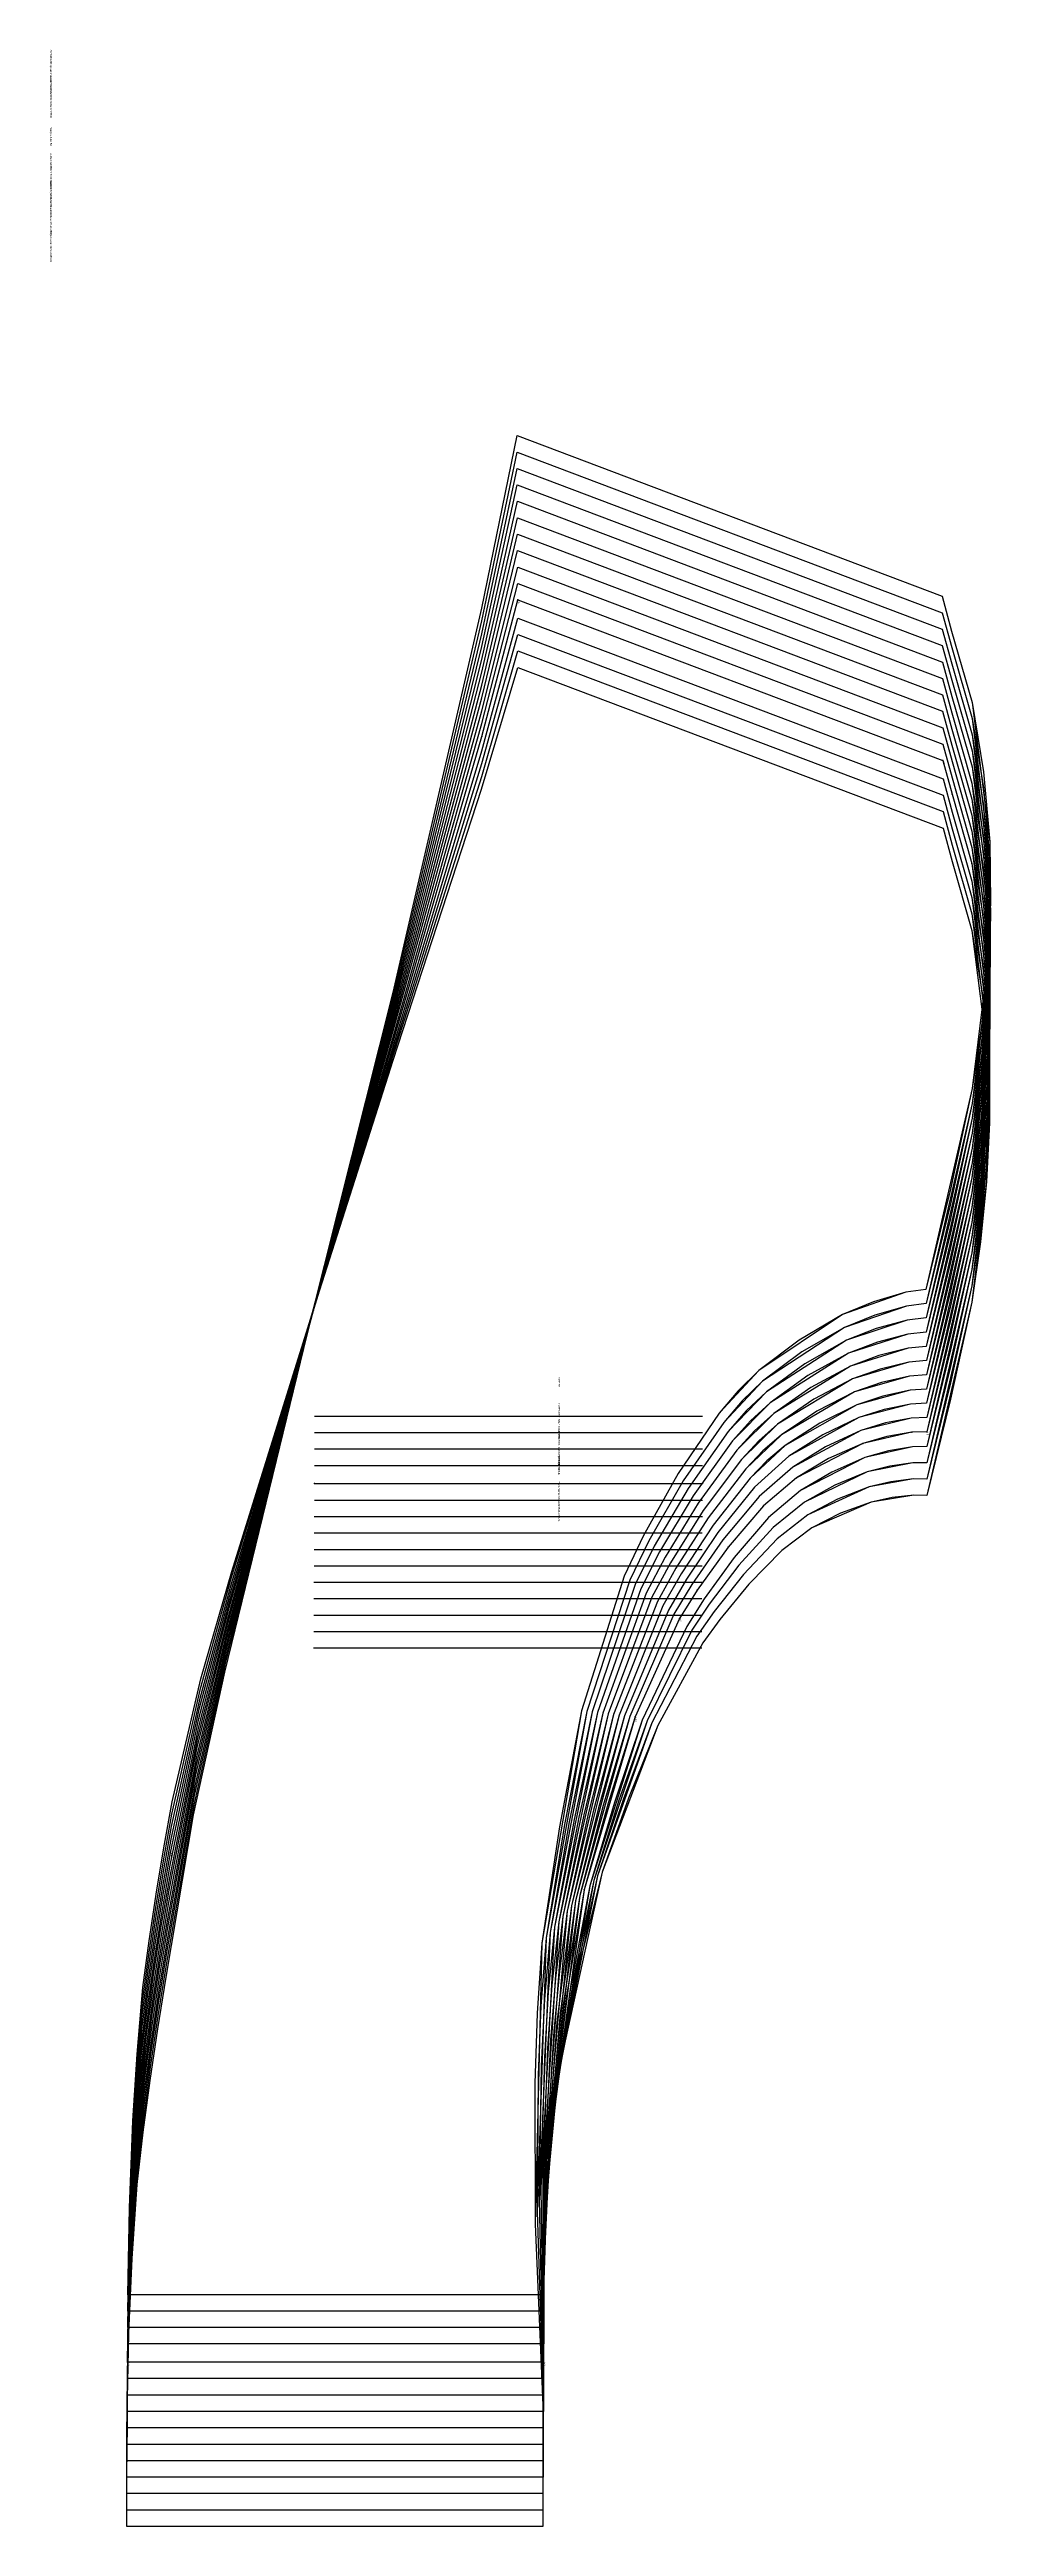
# Model space of a CAD drawing. Extents: x -839 to 1721, y -537 to 682.
# Drawn here: x -0.1 to 128.8, y -314.5 to 24.9 of the extents above; entities that cross this region are included whole.
import ezdxf

# ---------------------------------------------------------------- set-up
doc = ezdxf.new("R2010")
doc.units = 0

# ---------------------------------------------------------------- blocks, each defined once
blk = doc.blocks.new('GMG1016S19-CO U 1_42')
at = {"layer": '1'}
for points in [[(10.6299, -282.7605), (10.8738, -270.853), (11.3437, -258.948), (11.9126, -249.7938), (12.7102, -240.6524), (13.5662, -234.2592), (14.5263, -227.8812), (15.5804, -221.5363), (16.731, -215.2092), (20.6706, -198.3791), (24.8819, -183.6522), (36.2103, -147.3302), (47.0027, -113.6066), (59.1211, -76.4693), (64.0995, -59.7688)], [(64.0995, -59.7688), (122.329, -81.7906)], [(122.329, -81.7906), (123.5914, -86.3855), (126.2812, -95.8165), (128.5875, -114.1908), (128.2904, -130.203), (126.2584, -146.7612), (120.1268, -173.2636)], [(120.1268, -173.2636), (118.3412, -173.2001), (112.4662, -174.1399), (104.3407, -177.6985), (100.2285, -180.7769), (95.7047, -185.3997), (91.7398, -190.2283), (89.4157, -193.4541), (89.4157, -193.4541), (83.2485, -204.7495), (75.6286, -224.8383), (70.132, -249.8345), (67.6275, -266.1616), (67.6275, -282.7605)], [(67.6275, -282.7605), (10.6299, -282.7605)]]:
    blk.add_lwpolyline(points, dxfattribs=at)
at = {"layer": '5'}
blk.add_line((36.2382, -162.3696), (89.4004, -162.3696), dxfattribs=at)
at = {"layer": '6'}
blk.add_line((67.6275, -282.7605), (10.6299, -282.7605), dxfattribs=at)
at = {"layer": '7'}
blk.add_line((36.2382, -162.3696), (89.4004, -162.3696), dxfattribs=at)
at = {"layer": '84'}
for points in [[(10.6299, -282.7605), (10.8738, -270.853), (11.3437, -258.948), (11.9126, -249.7938), (12.7102, -240.6524), (13.5662, -234.2592), (14.5263, -227.8812), (15.5804, -221.5363), (16.731, -215.2092), (20.6706, -198.3791), (24.8819, -183.6522), (36.2103, -147.3302), (47.0027, -113.6066), (59.1211, -76.4693), (64.0995, -59.7688)], [(64.0995, -59.7688), (122.329, -81.7906)], [(122.329, -81.7906), (123.5914, -86.3855), (126.2812, -95.8165), (127.7671, -104.9605), (128.5875, -114.1908), (128.6815, -122.1969), (128.2904, -130.203), (127.4852, -138.5088), (126.2584, -146.7612), (123.3653, -160.048), (120.1268, -173.2636)], [(120.1268, -173.2636), (118.3412, -173.2001), (115.3745, -173.51), (112.4662, -174.1399), (108.3006, -175.6791), (104.3407, -177.6985), (100.2285, -180.7769), (95.7047, -185.3997), (91.7398, -190.2283), (89.4157, -193.4541), (89.4157, -193.4541), (83.2485, -204.7495), (79.2557, -214.7317), (75.6286, -224.8383), (72.5602, -237.2589), (70.132, -249.8345), (67.6275, -266.1616), (67.6275, -282.7605)], [(67.6275, -282.7605), (10.6299, -282.7605)]]:
    blk.add_lwpolyline(points, dxfattribs=at)
at = {"layer": '1'}
for s, p in [('SIZE: 42', (69.6088, -167.7086)), ('Piece Name: GMG1016S19-CO U 1', (69.6088, -171.2646))]:
    blk.add_text(s, height=0.25, rotation=269.8881, dxfattribs=at).set_placement(p)
blk = doc.blocks.new('GMG1016S19-CO U 1_44')
at = {"layer": '1'}
for points in [[(10.6299, -285.0084), (10.8585, -273.0043), (11.3158, -261.0079), (11.8745, -251.7801), (12.6645, -242.5624), (13.5205, -236.1185), (14.4781, -229.6923), (15.5322, -223.294), (16.6828, -216.9135), (20.6096, -199.6974), (24.8235, -184.625), (36.1849, -147.4598), (47.0129, -112.9462), (59.1338, -74.7065), (64.0995, -57.5183)], [(64.0995, -57.5183), (122.329, -79.5401)], [(122.329, -79.5401), (123.5914, -84.135), (126.2812, -93.5635), (128.5875, -111.9404), (128.2904, -127.95), (126.2584, -144.5134), (120.1268, -171.0132)], [(120.1268, -171.0132), (118.2701, -170.9802), (112.1893, -172.0622), (103.8175, -175.9052), (99.6011, -179.1691), (94.9884, -184.0485), (90.9574, -189.1361), (88.6029, -192.527), (88.6029, -192.527), (82.4586, -204.3761), (75.0037, -225.3819), (69.8628, -251.4245), (67.6275, -268.412), (67.6275, -285.0084)], [(67.6275, -285.0084), (10.6299, -285.0084)]]:
    blk.add_lwpolyline(points, dxfattribs=at)
at = {"layer": '5'}
blk.add_line((36.2382, -164.62), (89.4004, -164.62), dxfattribs=at)
at = {"layer": '6'}
blk.add_line((67.6275, -285.0084), (10.6299, -285.0084), dxfattribs=at)
at = {"layer": '7'}
blk.add_line((36.2382, -164.62), (89.4004, -164.62), dxfattribs=at)
at = {"layer": '84'}
for points in [[(10.6299, -285.0084), (10.8585, -273.0043), (11.3158, -261.0079), (11.8745, -251.7801), (12.6645, -242.5624), (13.5205, -236.1185), (14.4781, -229.6923), (15.5322, -223.294), (16.6828, -216.9135), (20.6096, -199.6974), (24.8235, -184.625), (36.1849, -147.4598), (47.0129, -112.9462), (59.1338, -74.7065), (64.0995, -57.5183)], [(64.0995, -57.5183), (122.329, -79.5401)], [(122.329, -79.5401), (123.5914, -84.135), (126.2812, -93.5635), (127.7671, -102.71), (128.5875, -111.9404), (128.6815, -119.9465), (128.2904, -127.95), (127.4852, -136.2584), (126.2584, -144.5134), (123.3653, -157.7976), (120.1268, -171.0132)], [(120.1268, -171.0132), (118.2701, -170.9802), (115.1967, -171.3535), (112.1893, -172.0622), (107.8916, -173.7335), (103.8175, -175.9052), (99.6011, -179.1691), (94.9884, -184.0485), (90.9574, -189.1361), (88.6029, -192.527), (88.6029, -192.527), (82.4586, -204.3761), (78.5419, -214.818), (75.0037, -225.3819), (72.1005, -238.3283), (69.8628, -251.4245), (67.6275, -268.412), (67.6275, -285.0084)], [(67.6275, -285.0084), (10.6299, -285.0084)]]:
    blk.add_lwpolyline(points, dxfattribs=at)
at = {"layer": '1'}
for s, p in [('SIZE: 44', (69.6088, -167.7061)), ('Piece Name: GMG1016S19-CO U 1', (69.6088, -171.2621))]:
    blk.add_text(s, height=0.25, rotation=269.8881, dxfattribs=at).set_placement(p)
blk = doc.blocks.new('GMG1016S19-CO U 1_46')
at = {"layer": '1'}
for points in [[(10.6299, -287.2588), (10.8433, -275.1633), (11.2853, -263.0679), (11.8364, -253.7638), (12.6188, -244.4751), (13.4722, -237.9803), (14.4273, -231.5007), (15.4814, -225.0491), (16.632, -218.6179), (20.5436, -201.0182), (24.765, -185.6029), (36.157, -147.5867), (47.0231, -112.2884), (59.1439, -72.9514), (64.0995, -55.2679)], [(64.0995, -55.2679), (122.329, -77.2872)], [(122.329, -77.2872), (123.5914, -81.8846), (126.2812, -91.3156), (128.5875, -109.69), (128.2904, -125.6996), (126.2584, -142.2629), (120.1268, -168.7602)], [(120.1268, -168.7602), (118.204, -168.7653), (111.9277, -170.02), (103.34, -174.1755), (99.0448, -177.6502), (94.3687, -182.8039), (90.3021, -188.1556), (87.9374, -191.7192), (87.9374, -191.7192), (81.7957, -204.1018), (74.4678, -225.9788), (69.6265, -253.0349), (67.6275, -270.6599), (67.6275, -287.2588)], [(67.6275, -287.2588), (10.6299, -287.2588)]]:
    blk.add_lwpolyline(points, dxfattribs=at)
at = {"layer": '5'}
blk.add_line((36.2382, -166.8704), (89.4004, -166.8704), dxfattribs=at)
at = {"layer": '6'}
blk.add_line((67.6275, -287.2588), (10.6299, -287.2588), dxfattribs=at)
at = {"layer": '7'}
blk.add_line((36.2382, -166.8704), (89.4004, -166.8704), dxfattribs=at)
at = {"layer": '84'}
for points in [[(10.6299, -287.2588), (10.8433, -275.1633), (11.2853, -263.0679), (11.8364, -253.7638), (12.6188, -244.4751), (13.4722, -237.9803), (14.4273, -231.5007), (15.4814, -225.0491), (16.632, -218.6179), (20.5436, -201.0182), (24.765, -185.6029), (36.157, -147.5867), (47.0231, -112.2884), (59.1439, -72.9514), (64.0995, -55.2679)], [(64.0995, -55.2679), (122.329, -77.2872)], [(122.329, -77.2872), (123.5914, -81.8846), (126.2812, -91.3156), (127.7671, -100.4596), (128.5875, -109.69), (128.6815, -117.696), (128.2904, -125.6996), (127.4852, -134.0079), (126.2584, -142.2629), (123.3653, -155.5471), (120.1268, -168.7602)], [(120.1268, -168.7602), (118.204, -168.7653), (115.029, -169.2225), (111.9277, -170.02), (107.5132, -171.8438), (103.34, -174.1755), (99.0448, -177.6502), (94.3687, -182.8039), (90.3021, -188.1556), (87.9374, -191.7192), (87.9374, -191.7192), (81.7957, -204.1018), (77.9349, -214.9831), (74.4678, -225.9788), (71.6992, -239.4382), (69.6265, -253.0349), (67.6275, -270.6599), (67.6275, -287.2588)], [(67.6275, -287.2588), (10.6299, -287.2588)]]:
    blk.add_lwpolyline(points, dxfattribs=at)
at = {"layer": '1'}
for s, p in [('SIZE: 46', (69.6088, -167.7061)), ('Piece Name: GMG1016S19-CO U 1', (69.6088, -171.2621))]:
    blk.add_text(s, height=0.25, rotation=269.8881, dxfattribs=at).set_placement(p)
blk = doc.blocks.new('GMG1016S19-CO U 1_48')
at = {"layer": '1'}
for points in [[(10.6299, -289.5093), (10.8281, -277.3173), (11.2573, -265.1252), (11.8009, -255.7526), (12.5756, -246.3877), (13.4265, -239.8396), (14.379, -233.3067), (15.4331, -226.8043), (16.5812, -220.3222), (20.4801, -202.3365), (24.7066, -186.5808), (36.1315, -147.7188), (47.0332, -111.628), (59.1566, -71.1886), (64.0995, -53.0175)], [(64.0995, -53.0175), (122.329, -75.0367)], [(122.329, -75.0367), (123.5914, -79.6316), (126.2812, -89.0652), (128.5875, -107.437), (128.2904, -123.4517), (126.2584, -140.0125), (120.1268, -166.5098)], [(120.1268, -166.5098), (118.1278, -166.5631), (111.6356, -168.0211), (102.8116, -172.56), (98.4327, -176.2786), (93.7006, -181.7523), (89.6087, -187.419), (87.2389, -191.1833), (87.2389, -191.1833), (81.1149, -204.0484), (73.9293, -226.7281), (69.3928, -254.7062), (67.6275, -272.9103), (67.6275, -289.5093)], [(67.6275, -289.5093), (10.6299, -289.5093)]]:
    blk.add_lwpolyline(points, dxfattribs=at)
at = {"layer": '5'}
blk.add_line((36.2382, -169.1209), (89.4004, -169.1209), dxfattribs=at)
at = {"layer": '6'}
blk.add_line((67.6275, -289.5093), (10.6299, -289.5093), dxfattribs=at)
at = {"layer": '7'}
blk.add_line((36.2382, -169.1209), (89.4004, -169.1209), dxfattribs=at)
at = {"layer": '84'}
for points in [[(10.6299, -289.5093), (10.8281, -277.3173), (11.2573, -265.1252), (11.8009, -255.7526), (12.5756, -246.3877), (13.4265, -239.8396), (14.379, -233.3067), (15.4331, -226.8043), (16.5812, -220.3222), (20.4801, -202.3365), (24.7066, -186.5808), (36.1315, -147.7188), (47.0332, -111.628), (59.1566, -71.1886), (64.0995, -53.0175)], [(64.0995, -53.0175), (122.329, -75.0367)], [(122.329, -75.0367), (123.5914, -79.6316), (126.2812, -89.0652), (127.7671, -98.2091), (128.5875, -107.437), (128.6815, -115.4456), (128.2904, -123.4517), (127.4852, -131.7575), (126.2584, -140.0125), (123.3653, -153.2967), (120.1268, -166.5098)], [(120.1268, -166.5098), (118.1278, -166.5631), (114.8385, -167.1168), (111.6356, -168.0211), (107.0915, -170.0302), (102.8116, -172.56), (98.4327, -176.2786), (93.7006, -181.7523), (89.6087, -187.419), (87.2389, -191.1833), (87.2389, -191.1833), (81.1149, -204.0484), (77.3177, -215.3336), (73.9293, -226.7281), (71.3029, -240.6524), (69.3928, -254.7062), (67.6275, -272.9103), (67.6275, -289.5093)], [(67.6275, -289.5093), (10.6299, -289.5093)]]:
    blk.add_lwpolyline(points, dxfattribs=at)
at = {"layer": '1'}
for s, p in [('SIZE: 48', (69.6088, -167.7061)), ('Piece Name: GMG1016S19-CO U 1', (69.6088, -171.2621))]:
    blk.add_text(s, height=0.25, rotation=269.8881, dxfattribs=at).set_placement(p)
blk = doc.blocks.new('GMG1016S19-CO U 1_50')
at = {"layer": '1'}
for points in [[(10.6096, -292.0111), (10.7925, -279.7099), (11.2065, -267.4138), (11.7399, -257.9548), (12.507, -248.5111), (13.3554, -241.902), (14.3079, -235.3133), (15.3594, -228.7525), (16.5075, -222.212), (20.3937, -203.7995), (24.6254, -187.6654), (36.0858, -147.8585), (47.0256, -110.8939), (59.1516, -69.2328), (64.0792, -50.5181)], [(64.0792, -50.5181), (122.3087, -72.5374)], [(122.3087, -72.5374), (123.5787, -77.1551), (126.2863, -86.6369), (128.6079, -105.1129), (128.3107, -121.2114), (126.2685, -137.8636), (120.1065, -164.5108)], [(120.1065, -164.5108), (118.044, -164.5717), (111.346, -166.0983), (102.2503, -170.8125), (97.7418, -174.6657), (92.8752, -180.3324), (88.6689, -186.1973), (86.2331, -190.0937), (86.2331, -190.0937), (80.1472, -203.5887), (73.1673, -227.3021), (69.0525, -256.4588), (67.6072, -275.4122), (67.6072, -292.0111)], [(67.6072, -292.0111), (10.6096, -292.0111)]]:
    blk.add_lwpolyline(points, dxfattribs=at)
at = {"layer": '2'}
for p in [(64.0792, -50.5181), (64.0792, -50.5181), (122.3087, -72.5374), (122.3087, -72.5374), (47.0256, -110.8939), (120.1065, -164.5108), (120.1065, -164.5108), (36.2179, -171.6228), (89.3801, -171.6228), (86.2331, -190.0937), (86.2331, -190.0937), (80.1472, -203.5887), (16.5075, -222.212), (12.507, -248.5111), (67.6072, -275.4122), (10.6096, -292.0111), (67.6072, -292.0111), (67.6072, -292.0111)]:
    blk.add_point(p, dxfattribs=at)
at = {"layer": '3'}
for p in [(59.1516, -69.2328), (123.5787, -77.1551), (126.2863, -86.6369), (128.6079, -105.1129), (128.3107, -121.2114), (126.2685, -137.8636), (36.0858, -147.8585), (111.346, -166.0983), (118.044, -164.5717), (102.2503, -170.8125), (97.7418, -174.6657), (92.8752, -180.3324), (88.6689, -186.1973), (24.6254, -187.6654), (20.3937, -203.7995), (73.1673, -227.3021), (15.3594, -228.7525), (14.3079, -235.3133), (13.3554, -241.902), (69.0525, -256.4588), (11.7399, -257.9548), (11.2065, -267.4138), (10.7925, -279.7099)]:
    blk.add_point(p, dxfattribs=at)
at = {"layer": '4'}
for p in [(86.2331, -190.0937, -3.998), (10.6096, -292.0111, -3.998), (67.6072, -292.0111, -3.998), (67.6072, -292.0111, -3.998)]:
    blk.add_point(p, dxfattribs=at)
at = {"layer": '5'}
blk.add_line((36.2179, -171.6228), (89.3801, -171.6228), dxfattribs=at)
at = {"layer": '6'}
blk.add_line((67.6072, -292.0111), (10.6096, -292.0111), dxfattribs=at)
at = {"layer": '7'}
blk.add_line((36.2179, -171.6228), (89.3801, -171.6228), dxfattribs=at)
at = {"layer": '84'}
for points in [[(10.6096, -292.0111), (10.7925, -279.7099), (11.2065, -267.4138), (11.7399, -257.9548), (12.507, -248.5111), (13.3554, -241.902), (14.3079, -235.3133), (15.3594, -228.7525), (16.5075, -222.212), (20.3937, -203.7995), (24.6254, -187.6654), (36.0858, -147.8585), (47.0256, -110.8939), (59.1516, -69.2328), (64.0792, -50.5181)], [(64.0792, -50.5181), (122.3087, -72.5374)], [(122.3087, -72.5374), (123.5787, -77.1551), (126.2863, -86.6369), (127.7824, -95.8317), (128.6079, -105.1129), (128.7019, -113.1647), (128.3107, -121.2114), (127.503, -129.5629), (126.2685, -137.8636), (123.3602, -151.2215), (120.1065, -164.5108)], [(120.1065, -164.5108), (118.044, -164.5717), (114.6506, -165.1508), (111.346, -166.0983), (106.6597, -168.1862), (102.2503, -170.8125), (97.7418, -174.6657), (92.8752, -180.3324), (88.6689, -186.1973), (86.2331, -190.0937), (86.2331, -190.0937), (80.1472, -203.5887), (76.4439, -215.3895), (73.1673, -227.3021), (70.7365, -241.8208), (69.0525, -256.4588), (67.6072, -275.4122), (67.6072, -292.0111)], [(67.6072, -292.0111), (10.6096, -292.0111)]]:
    blk.add_lwpolyline(points, dxfattribs=at)
at = {"layer": '1'}
for s, p in [('# 6', (64.0792, -50.5181)), ('# 6', (64.0792, -50.5181)), ('# 7', (122.3087, -72.5374)), ('# 7', (122.3087, -72.5374)), ('# 5', (47.0256, -110.8939)), ('SIZE: 50', (69.6088, -157.0406)), ('CATEGORY: HALF CO UPPER', (69.6088, -160.5966)), ('ANNOTATION: 1XFABRIC 1X INTERLIN', (69.6088, -164.1526)), ('# 8', (120.1065, -164.5108)), ('# 8', (120.1065, -164.5108)), ('Quantity: 0,0', (69.6088, -167.7086)), ('Piece Name: GMG1016S19-CO U 1', (69.6088, -171.2646)), ('# 9', (86.2331, -190.0937)), ('# 10', (80.1472, -203.5887)), ('# 4', (16.5075, -222.212)), ('# 3', (12.507, -248.5111)), ('# 11', (67.6072, -275.4122)), ('# 2', (10.6096, -292.0111)), ('# 1', (67.6072, -292.0111)), ('# 1', (67.6072, -292.0111))]:
    blk.add_text(s, height=0.25, rotation=269.8881, dxfattribs=at).set_placement(p)
blk = doc.blocks.new('GMG1016S19-CO U 1_52')
at = {"layer": '1'}
for points in [[(10.5995, -294.2616), (10.7646, -281.8664), (11.1659, -269.4763), (11.6866, -259.9436), (12.4511, -250.4263), (13.297, -243.7664), (14.2469, -237.1243), (15.2985, -230.5127), (16.4465, -223.9188), (20.315, -205.1228), (24.5542, -188.6459), (36.0477, -147.9906), (47.0231, -110.2361), (59.149, -67.4751), (64.069, -48.2677)], [(64.069, -48.2677), (122.2985, -70.2869)], [(122.2985, -70.2869), (123.5711, -74.9199), (126.2889, -84.4322), (128.618, -102.9691), (128.3234, -119.121), (126.2762, -135.8266), (120.0963, -162.56)], [(120.0963, -162.56), (117.9627, -162.6566), (111.0641, -164.3355), (101.7321, -169.3444), (97.1296, -173.3957), (92.1817, -179.3266), (87.9247, -185.4531), (85.4685, -189.5171), (85.4685, -189.5171), (79.4081, -203.5099), (72.5806, -228.0362), (68.7909, -258.125), (67.5971, -277.6627), (67.5971, -294.2616)], [(67.5971, -294.2616), (10.5995, -294.2616)]]:
    blk.add_lwpolyline(points, dxfattribs=at)
at = {"layer": '5'}
blk.add_line((36.2077, -173.8732), (89.37, -173.8732), dxfattribs=at)
at = {"layer": '6'}
blk.add_line((67.5971, -294.2616), (10.5995, -294.2616), dxfattribs=at)
at = {"layer": '7'}
blk.add_line((36.2077, -173.8732), (89.37, -173.8732), dxfattribs=at)
at = {"layer": '84'}
for points in [[(10.5995, -294.2616), (10.7646, -281.8664), (11.1659, -269.4763), (11.6866, -259.9436), (12.4511, -250.4263), (13.297, -243.7664), (14.2469, -237.1243), (15.2985, -230.5127), (16.4465, -223.9188), (20.315, -205.1228), (24.5542, -188.6459), (36.0477, -147.9906), (47.0231, -110.2361), (59.149, -67.4751), (64.069, -48.2677)], [(64.069, -48.2677), (122.2985, -70.2869)], [(122.2985, -70.2869), (123.5711, -74.9199), (126.2889, -84.4322), (127.79, -93.6575), (128.618, -102.9691), (128.7146, -111.0463), (128.3234, -119.121), (127.5131, -127.5004), (126.2762, -135.8266), (123.3577, -149.2276), (120.0963, -162.56)], [(120.0963, -162.56), (117.9627, -162.6566), (114.4651, -163.3068), (111.0641, -164.3355), (106.2508, -166.5631), (101.7321, -169.3444), (97.1296, -173.3957), (92.1817, -179.3266), (87.9247, -185.4531), (85.4685, -189.5171), (85.4685, -189.5171), (79.4081, -203.5099), (75.7733, -215.7197), (72.5806, -228.0362), (70.2996, -243.0247), (68.7909, -258.125), (67.5971, -277.6627), (67.5971, -294.2616)], [(67.5971, -294.2616), (10.5995, -294.2616)]]:
    blk.add_lwpolyline(points, dxfattribs=at)
at = {"layer": '1'}
for s, p in [('SIZE: 52', (69.6088, -167.7086)), ('Piece Name: GMG1016S19-CO U 1', (69.6088, -171.2646))]:
    blk.add_text(s, height=0.25, rotation=269.8881, dxfattribs=at).set_placement(p)
blk = doc.blocks.new('GMG1016S19-CO U 1_54')
at = {"layer": '1'}
for points in [[(10.5868, -296.512), (10.7366, -284.0229), (11.1227, -271.5362), (11.6383, -261.9299), (12.3927, -252.3389), (13.236, -245.6257), (14.1834, -238.9328), (15.235, -232.2678), (16.3831, -225.6232), (20.2413, -206.4411), (24.4831, -189.6238), (36.0071, -148.1227), (47.0205, -109.5782), (59.1516, -65.7149), (64.0563, -46.0172)], [(64.0563, -46.0172), (122.2858, -68.0365)], [(122.2858, -68.0365), (123.5634, -72.6847), (126.2914, -82.2275), (128.6307, -100.8254), (128.3336, -117.028), (126.2812, -133.7895), (120.0836, -160.6093)], [(120.0836, -160.6093), (117.884, -160.7389), (110.7822, -162.5702), (101.2165, -167.8763), (96.5226, -172.1232), (91.501, -178.3182), (87.1906, -184.7038), (84.7091, -188.9354), (84.7091, -188.9354), (78.6715, -203.4236), (72.0014, -228.7652), (68.5343, -259.7862), (67.5844, -279.9131), (67.5844, -296.512)], [(67.5844, -296.512), (10.5868, -296.512)]]:
    blk.add_lwpolyline(points, dxfattribs=at)
at = {"layer": '5'}
blk.add_line((36.1951, -176.1237), (89.3572, -176.1237), dxfattribs=at)
at = {"layer": '6'}
blk.add_line((67.5844, -296.512), (10.5868, -296.512), dxfattribs=at)
at = {"layer": '7'}
blk.add_line((36.1951, -176.1237), (89.3572, -176.1237), dxfattribs=at)
at = {"layer": '84'}
for points in [[(10.5868, -296.512), (10.7366, -284.0229), (11.1227, -271.5362), (11.6383, -261.9299), (12.3927, -252.3389), (13.236, -245.6257), (14.1834, -238.9328), (15.235, -232.2678), (16.3831, -225.6232), (20.2413, -206.4411), (24.4831, -189.6238), (36.0071, -148.1227), (47.0205, -109.5782), (59.1516, -65.7149), (64.0563, -46.0172)], [(64.0563, -46.0172), (122.2858, -68.0365)], [(122.2858, -68.0365), (123.5634, -72.6847), (126.2914, -82.2275), (127.7976, -91.4832), (128.6307, -100.8254), (128.7273, -108.928), (128.3336, -117.028), (127.5208, -125.4354), (126.2812, -133.7895), (123.3551, -147.2337), (120.0836, -160.6093)], [(120.0836, -160.6093), (117.884, -160.7389), (114.2797, -161.4602), (110.7822, -162.5702), (105.8444, -164.94), (101.2165, -167.8763), (96.5226, -172.1232), (91.501, -178.3182), (87.1906, -184.7038), (84.7091, -188.9354), (84.7091, -188.9354), (78.6715, -203.4236), (75.1078, -216.0423), (72.0014, -228.7652), (69.8704, -244.2236), (68.5343, -259.7862), (67.5844, -279.9131), (67.5844, -296.512)], [(67.5844, -296.512), (10.5868, -296.512)]]:
    blk.add_lwpolyline(points, dxfattribs=at)
at = {"layer": '1'}
for s, p in [('SIZE: 54', (69.6088, -167.7086)), ('Piece Name: GMG1016S19-CO U 1', (69.6088, -171.2646))]:
    blk.add_text(s, height=0.25, rotation=269.8881, dxfattribs=at).set_placement(p)
blk = doc.blocks.new('GMG1016S19-CO U 1_56')
at = {"layer": '1'}
for points in [[(10.5766, -298.7625), (10.7087, -286.1768), (11.0821, -273.5962), (11.5901, -263.9162), (12.3343, -254.249), (13.1776, -247.485), (14.1225, -240.7387), (15.1715, -234.023), (16.3221, -227.325), (20.1651, -207.7594), (24.4145, -190.5991), (35.969, -148.2497), (47.0205, -108.9178), (59.149, -63.9547), (64.0461, -43.7668)], [(64.0461, -43.7668), (122.2757, -65.7861)], [(122.2757, -65.7861), (123.5558, -70.4495), (126.2914, -80.0228), (128.6434, -98.6791), (128.3437, -114.9351), (126.2889, -131.7499), (120.0735, -158.6586)], [(120.0735, -158.6586), (117.8053, -158.8212), (110.5002, -160.8049), (100.7034, -166.4056), (95.9155, -170.8532), (90.8178, -177.3098), (86.4515, -183.957), (83.9521, -188.3537), (83.9521, -188.3537), (77.9399, -203.3372), (71.4198, -229.4941), (68.2778, -261.4499), (67.5742, -282.1636), (67.5742, -298.7625)], [(67.5742, -298.7625), (10.5766, -298.7625)]]:
    blk.add_lwpolyline(points, dxfattribs=at)
at = {"layer": '5'}
blk.add_line((36.1849, -178.3741), (89.3471, -178.3741), dxfattribs=at)
at = {"layer": '6'}
blk.add_line((67.5742, -298.7625), (10.5766, -298.7625), dxfattribs=at)
at = {"layer": '7'}
blk.add_line((36.1849, -178.3741), (89.3471, -178.3741), dxfattribs=at)
at = {"layer": '84'}
for points in [[(10.5766, -298.7625), (10.7087, -286.1768), (11.0821, -273.5962), (11.5901, -263.9162), (12.3343, -254.249), (13.1776, -247.485), (14.1225, -240.7387), (15.1715, -234.023), (16.3221, -227.325), (20.1651, -207.7594), (24.4145, -190.5991), (35.969, -148.2497), (47.0205, -108.9178), (59.149, -63.9547), (64.0461, -43.7668)], [(64.0461, -43.7668), (122.2757, -65.7861)], [(122.2757, -65.7861), (123.5558, -70.4495), (126.2914, -80.0228), (127.8052, -89.3064), (128.6434, -98.6791), (128.7399, -106.8096), (128.3437, -114.9351), (127.5309, -123.3679), (126.2889, -131.7499), (123.3551, -145.2398), (120.0735, -158.6586)], [(120.0735, -158.6586), (117.8053, -158.8212), (114.0943, -159.6137), (110.5002, -160.8049), (105.4405, -163.3144), (100.7034, -166.4056), (98.2091, -168.5163), (95.9155, -170.8532), (90.8178, -177.3098), (86.4515, -183.957), (83.9521, -188.3537), (83.9521, -188.3537), (77.9399, -203.3372), (74.4449, -216.3649), (71.4198, -229.4941), (69.4386, -245.4225), (68.2778, -261.4499), (67.5742, -282.1636), (67.5742, -298.7625)], [(67.5742, -298.7625), (10.5766, -298.7625)]]:
    blk.add_lwpolyline(points, dxfattribs=at)
at = {"layer": '1'}
for s, p in [('SIZE: 56', (69.6088, -167.7086)), ('Piece Name: GMG1016S19-CO U 1', (69.6088, -171.2646))]:
    blk.add_text(s, height=0.25, rotation=269.8881, dxfattribs=at).set_placement(p)
blk = doc.blocks.new('GMG1016S19-CO U 1_58')
at = {"layer": '1'}
for points in [[(10.5639, -301.0129), (10.6833, -288.3332), (11.044, -275.6561), (11.5418, -265.9025), (12.281, -256.1616), (13.1191, -249.3442), (14.064, -242.5472), (15.113, -235.7781), (16.2611, -229.0293), (20.094, -209.0776), (24.3434, -191.577), (35.9334, -148.3792), (47.018, -108.2599), (59.1516, -62.197), (64.0335, -41.5164)], [(64.0335, -41.5164), (122.263, -63.5356)], [(122.263, -63.5356), (123.5507, -68.2143), (126.2965, -77.818), (128.6536, -96.5353), (128.3564, -112.8421), (126.2939, -129.7128), (120.0608, -156.7079)], [(120.0608, -156.7079), (117.724, -156.9035), (110.2208, -159.0396), (100.1904, -164.9375), (95.3085, -169.5806), (90.1345, -176.304), (85.7174, -183.2103), (83.1927, -187.7746), (83.1927, -187.7746), (77.2034, -203.2534), (70.8406, -230.2257), (68.0187, -263.111), (67.5615, -284.414), (67.5615, -301.0129)], [(67.5615, -301.0129), (10.5639, -301.0129)]]:
    blk.add_lwpolyline(points, dxfattribs=at)
at = {"layer": '5'}
blk.add_line((36.1722, -180.6245), (89.3344, -180.6245), dxfattribs=at)
at = {"layer": '6'}
blk.add_line((67.5615, -301.0129), (10.5639, -301.0129), dxfattribs=at)
at = {"layer": '7'}
blk.add_line((36.1722, -180.6245), (89.3344, -180.6245), dxfattribs=at)
at = {"layer": '84'}
for points in [[(10.5639, -301.0129), (10.6833, -288.3332), (11.044, -275.6561), (11.5418, -265.9025), (12.281, -256.1616), (13.1191, -249.3442), (14.064, -242.5472), (15.113, -235.7781), (16.2611, -229.0293), (20.094, -209.0776), (24.3434, -191.577), (35.9334, -148.3792), (47.018, -108.2599), (59.1516, -62.197), (64.0335, -41.5164)], [(64.0335, -41.5164), (122.263, -63.5356)], [(122.263, -63.5356), (123.5507, -68.2143), (126.2965, -77.818), (127.8154, -87.1322), (128.6536, -96.5353), (128.7526, -104.6912), (128.3564, -112.8421), (127.5411, -121.3028), (126.2939, -129.7128), (123.3526, -143.2459), (120.0608, -156.7079)], [(120.0608, -156.7079), (117.724, -156.9035), (113.9114, -157.7671), (110.2208, -159.0396), (105.0341, -161.6914), (100.1904, -164.9375), (97.6427, -167.1422), (95.3085, -169.5806), (90.1345, -176.304), (85.7174, -183.2103), (83.1927, -187.7746), (83.1927, -187.7746), (77.2034, -203.2534), (73.7794, -216.6925), (70.8406, -230.2257), (69.7688, -238.4045), (69.0068, -246.6239), (68.0187, -263.111), (67.5615, -284.414), (67.5615, -301.0129)], [(67.5615, -301.0129), (10.5639, -301.0129)]]:
    blk.add_lwpolyline(points, dxfattribs=at)
at = {"layer": '1'}
for s, p in [('SIZE: 58', (69.6088, -167.7086)), ('Piece Name: GMG1016S19-CO U 1', (69.6088, -171.2646))]:
    blk.add_text(s, height=0.25, rotation=269.8881, dxfattribs=at).set_placement(p)
blk = doc.blocks.new('GMG1016S19-CO U 1_60')
at = {"layer": '1'}
for points in [[(10.5512, -303.2634), (10.6554, -290.4871), (11.0008, -277.716), (11.4885, -267.8888), (12.2225, -258.0742), (13.0582, -251.2061), (14.0005, -244.3557), (15.0496, -237.5358), (16.2002, -230.7337), (20.0178, -210.3959), (24.2723, -192.5549), (35.8953, -148.5088), (47.0155, -107.5995), (59.1516, -60.4368), (64.0233, -39.2659)], [(64.0233, -39.2659), (122.2528, -61.2852)], [(122.2528, -61.2852), (123.5406, -65.9791), (126.2965, -75.6133), (128.6637, -94.389), (128.3666, -110.7517), (126.299, -127.6757), (120.0506, -154.7572)], [(120.0506, -154.7572), (117.6427, -154.9858), (109.9389, -157.2743), (99.6747, -163.4668), (94.7014, -168.3081), (89.4487, -175.2931), (84.9808, -182.4584), (82.4332, -187.1904), (82.4332, -187.1904), (76.4718, -203.167), (70.259, -230.9521), (67.7596, -264.7747), (67.5488, -286.6644), (67.5488, -303.2634)], [(67.5488, -303.2634), (10.5512, -303.2634)]]:
    blk.add_lwpolyline(points, dxfattribs=at)
at = {"layer": '5'}
blk.add_line((36.1595, -182.875), (89.3217, -182.875), dxfattribs=at)
at = {"layer": '6'}
blk.add_line((67.5488, -303.2634), (10.5512, -303.2634), dxfattribs=at)
at = {"layer": '7'}
blk.add_line((36.1595, -182.875), (89.3217, -182.875), dxfattribs=at)
at = {"layer": '84'}
for points in [[(10.5512, -303.2634), (10.6554, -290.4871), (11.0008, -277.716), (11.4885, -267.8888), (12.2225, -258.0742), (13.0582, -251.2061), (14.0005, -244.3557), (15.0496, -237.5358), (16.2002, -230.7337), (20.0178, -210.3959), (24.2723, -192.5549), (35.8953, -148.5088), (47.0155, -107.5995), (59.1516, -60.4368), (64.0233, -39.2659)], [(64.0233, -39.2659), (122.2528, -61.2852)], [(122.2528, -61.2852), (123.5406, -65.9791), (126.2965, -75.6133), (127.823, -84.958), (128.6637, -94.389), (128.7628, -102.5729), (128.3666, -110.7517), (127.5512, -119.2404), (126.299, -127.6757), (123.3501, -141.252), (120.0506, -154.7572)], [(120.0506, -154.7572), (117.6427, -154.9858), (113.726, -155.9205), (109.9389, -157.2743), (104.6277, -160.0658), (99.6747, -163.4668), (97.0789, -165.7681), (94.7014, -168.3081), (89.4487, -175.2931), (84.9808, -182.4584), (82.4332, -187.1904), (82.4332, -187.1904), (76.4718, -203.167), (73.114, -217.0126), (70.259, -230.9521), (69.2582, -239.3697), (68.575, -247.8228), (67.7596, -264.7747), (67.5488, -286.6644), (67.5488, -303.2634)], [(67.5488, -303.2634), (10.5512, -303.2634)]]:
    blk.add_lwpolyline(points, dxfattribs=at)
at = {"layer": '1'}
for s, p in [('SIZE: 60', (69.6062, -167.7086)), ('Piece Name: GMG1016S19-CO U 1', (69.6062, -171.2646))]:
    blk.add_text(s, height=0.25, rotation=269.8881, dxfattribs=at).set_placement(p)
blk = doc.blocks.new('GMG1016S19-CO U 1_62')
at = {"layer": '1'}
for points in [[(10.5411, -305.5138), (10.6299, -292.6436), (10.9602, -279.776), (11.4402, -269.875), (12.1667, -259.9868), (12.9998, -253.0653), (13.9421, -246.1642), (14.9886, -239.2909), (16.1367, -232.438), (19.9416, -211.7167), (24.2037, -193.5328), (35.8598, -148.6383), (47.0155, -106.9417), (59.1516, -58.6766), (64.0106, -37.0155)], [(64.0106, -37.0155), (122.2401, -59.0347)], [(122.2401, -59.0347), (123.5355, -63.7439), (126.3016, -73.4086), (128.6764, -92.2452), (128.3818, -108.6587), (126.3066, -125.6361), (120.0379, -152.8065)], [(120.0379, -152.8065), (117.564, -153.0681), (109.6595, -155.5116), (99.1616, -161.9987), (94.0969, -167.0355), (88.7654, -174.2847), (84.2468, -181.7116), (81.6763, -186.6113), (81.6763, -186.6113), (75.7378, -203.0832), (69.6824, -231.6836), (67.5031, -266.4359), (67.5387, -288.9149), (67.5387, -305.5138)], [(67.5387, -305.5138), (10.5411, -305.5138)]]:
    blk.add_lwpolyline(points, dxfattribs=at)
at = {"layer": '5'}
blk.add_line((36.1493, -185.1254), (89.3115, -185.1254), dxfattribs=at)
at = {"layer": '6'}
blk.add_line((67.5387, -305.5138), (10.5411, -305.5138), dxfattribs=at)
at = {"layer": '7'}
blk.add_line((36.1493, -185.1254), (89.3115, -185.1254), dxfattribs=at)
at = {"layer": '84'}
for points in [[(10.5411, -305.5138), (10.6299, -292.6436), (10.9602, -279.776), (11.4402, -269.875), (12.1667, -259.9868), (12.9998, -253.0653), (13.9421, -246.1642), (14.9886, -239.2909), (16.1367, -232.438), (19.9416, -211.7167), (24.2037, -193.5328), (35.8598, -148.6383), (47.0155, -106.9417), (59.1516, -58.6766), (64.0106, -37.0155)], [(64.0106, -37.0155), (122.2401, -59.0347)], [(122.2401, -59.0347), (123.5355, -63.7439), (126.3016, -73.4086), (127.8306, -82.7837), (128.6764, -92.2452), (128.7781, -100.4545), (128.3818, -108.6587), (127.5614, -117.1728), (126.3066, -125.6361), (123.3475, -139.2581), (120.0379, -152.8065)], [(120.0379, -152.8065), (117.564, -153.0681), (113.5406, -154.0739), (109.6595, -155.5116), (104.2213, -158.4452), (99.1616, -161.9987), (96.5124, -164.3965), (94.0969, -167.0355), (88.7654, -174.2847), (84.2468, -181.7116), (81.6763, -186.6113), (81.6763, -186.6113), (75.7378, -203.0832), (72.4536, -217.3377), (69.6824, -231.6836), (68.7502, -240.3374), (68.1457, -249.0216), (67.5031, -266.4359), (67.5387, -288.9149), (67.5387, -305.5138)], [(67.5387, -305.5138), (10.5411, -305.5138)]]:
    blk.add_lwpolyline(points, dxfattribs=at)
at = {"layer": '1'}
for s, p in [('SIZE: 62', (69.6088, -167.7086)), ('Piece Name: GMG1016S19-CO U 1', (69.6088, -171.2646))]:
    blk.add_text(s, height=0.25, rotation=269.8881, dxfattribs=at).set_placement(p)
blk = doc.blocks.new('GMG1016S19-CO U 1_64')
at = {"layer": '1'}
for points in [[(10.5309, -307.7642), (10.602, -294.8001), (10.9195, -281.8359), (11.3945, -271.8613), (12.1133, -261.8995), (12.9439, -254.9272), (13.8812, -247.9726), (14.9276, -241.0486), (16.0783, -234.1423), (19.8705, -213.0349), (24.1377, -194.5107), (35.8242, -148.7679), (47.0155, -106.2813), (59.1516, -56.9164), (64.0004, -34.765)], [(64.0004, -34.765), (122.2299, -56.7843)], [(122.2299, -56.7843), (123.5304, -61.5087), (126.3016, -71.2039), (128.6892, -90.1015), (128.392, -106.5657), (126.3143, -123.599), (120.0278, -150.8557)], [(120.0278, -150.8557), (117.4878, -151.1504), (109.375, -153.7463), (98.646, -160.5281), (93.4898, -165.763), (88.0796, -173.2763), (83.5076, -180.9623), (80.9168, -186.0297), (80.9168, -186.0297), (75.0012, -202.9968), (69.0982, -232.4126), (67.244, -268.0996), (67.5285, -291.1653), (67.5285, -307.7642)], [(67.5285, -307.7642), (10.5309, -307.7642)]]:
    blk.add_lwpolyline(points, dxfattribs=at)
at = {"layer": '5'}
blk.add_line((36.1392, -187.3759), (89.3014, -187.3759), dxfattribs=at)
at = {"layer": '6'}
blk.add_line((67.5285, -307.7642), (10.5309, -307.7642), dxfattribs=at)
at = {"layer": '7'}
blk.add_line((36.1392, -187.3759), (89.3014, -187.3759), dxfattribs=at)
at = {"layer": '84'}
for points in [[(10.5309, -307.7642), (10.602, -294.8001), (10.9195, -281.8359), (11.3945, -271.8613), (12.1133, -261.8995), (12.9439, -254.9272), (13.8812, -247.9726), (14.9276, -241.0486), (16.0783, -234.1423), (19.8705, -213.0349), (24.1377, -194.5107), (35.8242, -148.7679), (47.0155, -106.2813), (59.1516, -56.9164), (64.0004, -34.765)], [(64.0004, -34.765), (122.2299, -56.7843)], [(122.2299, -56.7843), (123.5304, -61.5087), (126.3016, -71.2039), (127.8383, -80.6095), (128.6892, -90.1015), (128.7908, -98.3362), (128.392, -106.5657), (127.5716, -115.1103), (126.3143, -123.599), (123.345, -137.2642), (120.0278, -150.8557)], [(120.0278, -150.8557), (117.4878, -151.1504), (113.3577, -152.2273), (109.375, -153.7463), (103.8124, -156.8197), (98.646, -160.5281), (95.9485, -163.0223), (93.4898, -165.763), (88.0796, -173.2763), (83.5076, -180.9623), (80.9168, -186.0297), (80.9168, -186.0297), (75.0012, -202.9968), (71.7855, -217.6628), (69.0982, -232.4126), (68.2397, -241.3026), (67.7139, -250.2231), (67.244, -268.0996), (67.5285, -291.1653), (67.5285, -307.7642)], [(67.5285, -307.7642), (10.5309, -307.7642)]]:
    blk.add_lwpolyline(points, dxfattribs=at)
at = {"layer": '1'}
for s, p in [('SIZE: 64', (69.6088, -167.7086)), ('Piece Name: GMG1016S19-CO U 1', (69.6088, -171.2646))]:
    blk.add_text(s, height=0.25, rotation=269.8881, dxfattribs=at).set_placement(p)
blk = doc.blocks.new('GMG1016S19-CO U 1_66')
at = {"layer": '1'}
for points in [[(10.5182, -310.0147), (10.5766, -296.954), (10.8814, -283.8959), (11.3437, -273.8476), (12.0549, -263.8121), (12.8829, -256.7864), (13.8202, -249.7811), (14.8667, -242.8037), (16.0147, -235.8467), (19.7943, -214.3532), (24.064, -195.4886), (35.7836, -148.8999), (47.0129, -105.6234), (59.1541, -55.1561), (63.9877, -32.5146)], [(63.9877, -32.5146), (122.2172, -54.5339)], [(122.2172, -54.5339), (123.5228, -59.2735), (126.3066, -68.9992), (128.6993, -87.9552), (128.4047, -104.4728), (126.3193, -121.5619), (120.0151, -148.905)], [(120.0151, -148.905), (117.4065, -149.2327), (109.0981, -151.9784), (98.1329, -159.0574), (92.8828, -164.4905), (87.3964, -172.2654), (82.7736, -180.2105), (80.1574, -185.4454), (80.1574, -185.4454), (74.2671, -202.908), (68.5191, -233.139), (66.9875, -269.7607), (67.5158, -293.4158), (67.5158, -310.0147)], [(67.5158, -310.0147), (10.5182, -310.0147)]]:
    blk.add_lwpolyline(points, dxfattribs=at)
at = {"layer": '5'}
blk.add_line((36.1265, -189.6263), (89.2887, -189.6263), dxfattribs=at)
at = {"layer": '6'}
blk.add_line((67.5158, -310.0147), (10.5182, -310.0147), dxfattribs=at)
at = {"layer": '7'}
blk.add_line((36.1265, -189.6263), (89.2887, -189.6263), dxfattribs=at)
at = {"layer": '84'}
for points in [[(10.5182, -310.0147), (10.5766, -296.954), (10.8814, -283.8959), (11.3437, -273.8476), (12.0549, -263.8121), (12.8829, -256.7864), (13.8202, -249.7811), (14.8667, -242.8037), (16.0147, -235.8467), (19.7943, -214.3532), (24.064, -195.4886), (35.7836, -148.8999), (47.0129, -105.6234), (59.1541, -55.1561), (63.9877, -32.5146)], [(63.9877, -32.5146), (122.2172, -54.5339)], [(122.2172, -54.5339), (123.5228, -59.2735), (126.3066, -68.9992), (127.8459, -78.4327), (128.6993, -87.9552), (128.8009, -96.2152), (128.4047, -104.4728), (127.5792, -113.0453), (126.3193, -121.5619), (123.345, -135.2703), (120.0151, -148.905)], [(120.0151, -148.905), (117.4065, -149.2327), (113.1748, -150.3782), (109.0981, -151.9784), (103.4085, -155.1941), (98.1329, -159.0574), (95.3821, -161.6482), (92.8828, -164.4905), (87.3964, -172.2654), (82.7736, -180.2105), (80.1574, -185.4454), (80.1574, -185.4454), (74.2671, -202.908), (71.1201, -217.9829), (68.5191, -233.139), (67.7292, -242.2653), (67.2821, -251.4194), (66.9875, -269.7607), (67.5158, -293.4158), (67.5158, -310.0147)], [(67.5158, -310.0147), (10.5182, -310.0147)]]:
    blk.add_lwpolyline(points, dxfattribs=at)
at = {"layer": '1'}
for s, p in [('SIZE: 66', (69.6088, -167.7086)), ('Piece Name: GMG1016S19-CO U 1', (69.6088, -171.2646))]:
    blk.add_text(s, height=0.25, rotation=269.8881, dxfattribs=at).set_placement(p)
blk = doc.blocks.new('GMG1016S19-CO U 1_68')
at = {"layer": '1'}
for points in [[(10.508, -312.2651), (10.5512, -299.1105), (10.8408, -285.9558), (11.2954, -275.8339), (11.999, -265.7247), (12.8245, -258.6483), (13.7618, -251.5896), (14.8057, -244.5614), (15.9538, -237.551), (19.7206, -215.674), (23.9954, -196.464), (35.748, -149.0269), (47.0129, -104.963), (59.1541, -53.3959), (63.9776, -30.2642)], [(63.9776, -30.2642), (122.2071, -52.2834)], [(122.2071, -52.2834), (123.5152, -57.0358), (126.3092, -66.7944), (128.712, -85.8114), (128.4174, -102.3824), (126.327, -119.5223), (120.0049, -146.9543)], [(120.0049, -146.9543), (117.3277, -147.315), (108.8162, -150.2157), (97.6199, -157.5893), (92.2783, -163.2205), (86.7156, -171.257), (82.0395, -179.4638), (79.4005, -184.8663), (79.4005, -184.8663), (73.5331, -202.8241), (67.94, -233.868), (66.7309, -271.4244), (67.5056, -295.6662), (67.5056, -312.2651)], [(67.5056, -312.2651), (10.508, -312.2651)]]:
    blk.add_lwpolyline(points, dxfattribs=at)
at = {"layer": '5'}
blk.add_line((36.1163, -191.8767), (89.2785, -191.8767), dxfattribs=at)
at = {"layer": '6'}
blk.add_line((67.5056, -312.2651), (10.508, -312.2651), dxfattribs=at)
at = {"layer": '7'}
blk.add_line((36.1163, -191.8767), (89.2785, -191.8767), dxfattribs=at)
at = {"layer": '84'}
for points in [[(10.508, -312.2651), (10.5512, -299.1105), (10.8408, -285.9558), (11.2954, -275.8339), (11.999, -265.7247), (12.8245, -258.6483), (13.7618, -251.5896), (14.8057, -244.5614), (15.9538, -237.551), (19.7206, -215.674), (23.9954, -196.464), (35.748, -149.0269), (47.0129, -104.963), (59.1541, -53.3959), (63.9776, -30.2642)], [(63.9776, -30.2642), (122.2071, -52.2834)], [(122.2071, -52.2834), (123.5152, -57.0358), (126.3092, -66.7944), (127.8535, -76.2585), (128.712, -85.8114), (128.8136, -94.0994), (128.4174, -102.3824), (127.5893, -110.9803), (126.327, -119.5223), (123.3425, -133.2739), (120.0049, -146.9543)], [(120.0049, -146.9543), (117.3277, -147.315), (112.9869, -148.5342), (108.8162, -150.2157), (103.0021, -153.571), (97.6199, -157.5893), (94.8183, -160.2766), (92.2783, -163.2205), (86.7156, -171.257), (82.0395, -179.4638), (79.4005, -184.8663), (79.4005, -184.8663), (73.5331, -202.8241), (70.4571, -218.3054), (67.94, -233.868), (67.2186, -243.233), (66.8503, -252.6208), (66.7309, -271.4244), (67.5056, -295.6662), (67.5056, -312.2651)], [(67.5056, -312.2651), (10.508, -312.2651)]]:
    blk.add_lwpolyline(points, dxfattribs=at)
at = {"layer": '1'}
for s, p in [('SIZE: 68', (69.6088, -167.7086)), ('Piece Name: GMG1016S19-CO U 1', (69.6088, -171.2646))]:
    blk.add_text(s, height=0.25, rotation=269.8881, dxfattribs=at).set_placement(p)
blk = doc.blocks.new('GMG1016S19-CO U 1_70')
at = {"layer": '1'}
for points in [[(10.4953, -314.5156), (10.5233, -301.2644), (10.8001, -288.0157), (11.2446, -277.8202), (11.9431, -267.6373), (12.7661, -260.5075), (13.7008, -253.3981), (14.7448, -246.3166), (15.8928, -239.2553), (19.647, -216.9923), (23.9269, -197.4419), (35.7099, -149.159), (47.0104, -104.3051), (59.1541, -51.6382), (63.9649, -28.0137)], [(63.9649, -28.0137), (122.1944, -50.033)], [(122.1944, -50.033), (123.5075, -54.8006), (126.3117, -64.5897), (128.7222, -83.6651), (128.4275, -100.2894), (126.332, -117.4852), (119.9922, -145.0036)], [(119.9922, -145.0036), (117.2465, -145.3973), (108.5368, -148.4503), (97.1068, -156.1186), (91.6712, -161.9454), (86.0298, -170.2461), (81.3029, -178.7119), (78.641, -184.2821), (78.641, -184.2821), (72.799, -202.7378), (67.3583, -234.597), (66.4719, -273.0856), (67.4929, -297.9167), (67.4929, -314.5156)], [(67.4929, -314.5156), (10.4953, -314.5156)]]:
    blk.add_lwpolyline(points, dxfattribs=at)
at = {"layer": '5'}
blk.add_line((36.1036, -194.1272), (89.2658, -194.1272), dxfattribs=at)
at = {"layer": '6'}
blk.add_line((67.4929, -314.5156), (10.4953, -314.5156), dxfattribs=at)
at = {"layer": '7'}
blk.add_line((36.1036, -194.1272), (89.2658, -194.1272), dxfattribs=at)
at = {"layer": '84'}
for points in [[(10.4953, -314.5156), (10.5233, -301.2644), (10.8001, -288.0157), (11.2446, -277.8202), (11.9431, -267.6373), (12.7661, -260.5075), (13.7008, -253.3981), (14.7448, -246.3166), (15.8928, -239.2553), (19.647, -216.9923), (23.9269, -197.4419), (35.7099, -149.159), (47.0104, -104.3051), (59.1541, -51.6382), (63.9649, -28.0137)], [(63.9649, -28.0137), (122.1944, -50.033)], [(122.1944, -50.033), (123.5075, -54.8006), (126.3117, -64.5897), (127.8637, -74.0817), (128.7222, -83.6651), (128.8263, -91.9785), (128.4275, -100.2894), (127.5995, -108.9153), (126.332, -117.4852), (123.3399, -131.28), (119.9922, -145.0036)], [(119.9922, -145.0036), (117.2465, -145.3973), (112.804, -146.685), (108.5368, -148.4503), (102.5983, -151.9454), (97.1068, -156.1186), (94.2544, -158.9024), (91.6712, -161.9454), (86.0298, -170.2461), (81.3029, -178.7119), (78.641, -184.2821), (78.641, -184.2821), (72.799, -202.7378), (69.7916, -218.628), (67.3583, -234.597), (66.7081, -244.1982), (66.421, -253.8197), (66.4719, -273.0856), (67.4929, -297.9167), (67.4929, -314.5156)], [(67.4929, -314.5156), (10.4953, -314.5156)]]:
    blk.add_lwpolyline(points, dxfattribs=at)
at = {"layer": '1'}
for s, p in [('SIZE: 70', (69.6088, -167.7086)), ('Piece Name: GMG1016S19-CO U 1', (69.6088, -171.2646))]:
    blk.add_text(s, height=0.25, rotation=269.8881, dxfattribs=at).set_placement(p)

msp = doc.modelspace()

# ---------------------------------------------------------------- block references
at = {"layer": '1'}
for name in ['GMG1016S19-CO U 1_70', 'GMG1016S19-CO U 1_68', 'GMG1016S19-CO U 1_66', 'GMG1016S19-CO U 1_64', 'GMG1016S19-CO U 1_62', 'GMG1016S19-CO U 1_60', 'GMG1016S19-CO U 1_58', 'GMG1016S19-CO U 1_56', 'GMG1016S19-CO U 1_54', 'GMG1016S19-CO U 1_52', 'GMG1016S19-CO U 1_50', 'GMG1016S19-CO U 1_48', 'GMG1016S19-CO U 1_46', 'GMG1016S19-CO U 1_44', 'GMG1016S19-CO U 1_42']:
    msp.add_blockref(name, (0, 0), dxfattribs=at)

# ---------------------------------------------------------------- texts
for s, p in [('ASTM/D13Proposal 1 Version: D 6673-04', (0, 24.89)), ('Curve Tolerance: .152', (0, 21.34)), ('Units: METRIC', (0, 17.78)), ('Sample Size: 50', (0, 14.22)), ('Author: GERBER TECHNOLOGY ; ACCUMARK ; 10.0.1', (0, 10.67)), ('Creation Time: 10:31', (0, 7.11)), ('Creation Date: 23-10-2017', (0, 3.56)), ('Style Name: GMG1016S19', (0, 0))]:
    msp.add_text(s, height=0.25, rotation=270, dxfattribs=at).set_placement(p)

doc.saveas('drawing.dxf')
